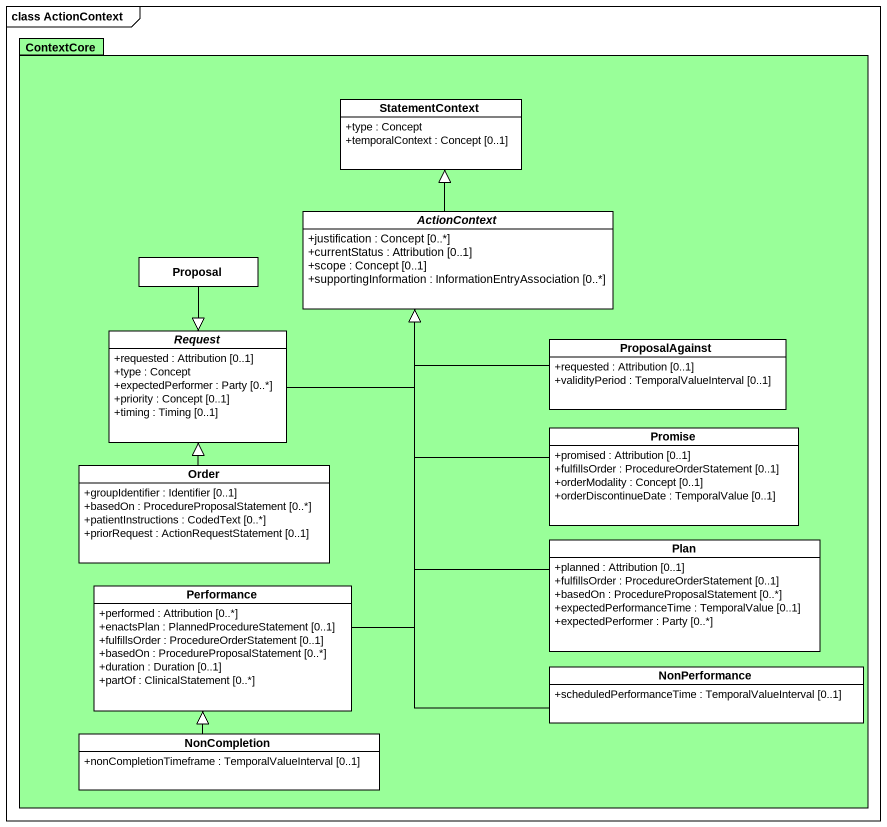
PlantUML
@startuml
mainframe class ActionContext
hide circle
hide empty members
skinparam classAttributeIconSize 0
package ContextCore #99FF99 {
  class StatementContext {
    +type : Concept
    +temporalContext : Concept [0..1]
  }
  abstract class ActionContext {
    +justification : Concept [0..*]
    +currentStatus : Attribution [0..1]
    +scope : Concept [0..1]
    +supportingInformation : InformationEntryAssociation [0..*]
  }
  class Proposal
  abstract class Request {
    +requested : Attribution [0..1]
    +type : Concept
    +expectedPerformer : Party [0..*]
    +priority : Concept [0..1]
    +timing : Timing [0..1]
  }
  class ProposalAgainst {
    +requested : Attribution [0..1]
    +validityPeriod : TemporalValueInterval [0..1]
  }
  class Promise {
    +promised : Attribution [0..1]
    +fulfillsOrder : ProcedureOrderStatement [0..1]
    +orderModality : Concept [0..1]
    +orderDiscontinueDate : TemporalValue [0..1]
  }
  class Order {
    +groupIdentifier : Identifier [0..1]
    +basedOn : ProcedureProposalStatement [0..*]
    +patientInstructions : CodedText [0..*]
    +priorRequest : ActionRequestStatement [0..1]
  }
  class Plan {
    +planned : Attribution [0..1]
    +fulfillsOrder : ProcedureOrderStatement [0..1]
    +basedOn : ProcedureProposalStatement [0..*]
    +expectedPerformanceTime : TemporalValue [0..1]
    +expectedPerformer : Party [0..*]
  }
  class Performance {
    +performed : Attribution [0..*]
    +enactsPlan : PlannedProcedureStatement [0..1]
    +fulfillsOrder : ProcedureOrderStatement [0..1]
    +basedOn : ProcedureProposalStatement [0..*]
    +duration : Duration [0..1]
    +partOf : ClinicalStatement [0..*]
  }
  class NonPerformance {
    +scheduledPerformanceTime : TemporalValueInterval [0..1]
  }
  class NonCompletion {
    +nonCompletionTimeframe : TemporalValueInterval [0..1]
  }
}
ActionContext -up-|> StatementContext
Proposal --|> Request
Request -right-|> ActionContext
ProposalAgainst -left-|> ActionContext
Promise -up-|> ActionContext
Order -up-|> Request
Plan -up-|> ActionContext
Performance -up-|> ActionContext
NonPerformance -up-|> ActionContext
NonCompletion -up-|> Performance
@enduml
